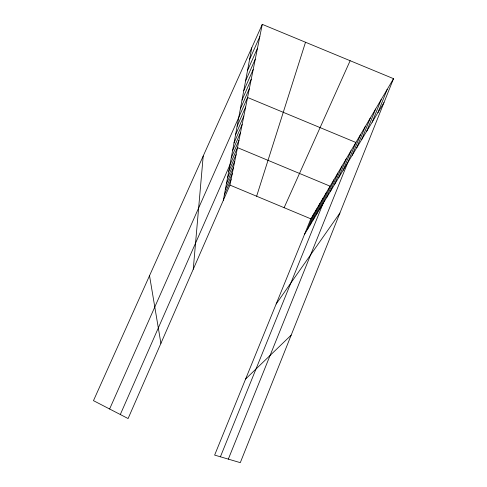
<?xml version="1.0" encoding="UTF-8"?>
<svg xmlns="http://www.w3.org/2000/svg" width="487" height="487" viewBox="0 0 487 487"><rect width="100%" height="100%" fill="white"/><g stroke="black" fill="none" stroke-linecap="round" stroke-linejoin="round"><path stroke-width="0.73" d="M193.254 269.232L203.207 156.029M223.332 200.291L251.749 47.811M262.274 24.35L93.474 400.655L128.099 418.552L229.961 185.103L262.274 24.35L393.526 78.669L240.292 462.65L214.633 455.095L310.84 218.84L393.526 78.669M256.625 196.224L305.513 42.247M366.735 131.186L375.611 109.039M372.153 122.2L381.242 99.494M377.888 112.692L387.202 89.383M228.324 459.125L355.887 142.472L247.573 97.485L109.618 409.001M352.15 155.353L360.441 134.753M356.758 147.719L365.232 126.632M361.61 139.678L370.278 118.073M330.442 191.342L337.826 173.092M334.435 184.719L341.99 166.037M338.648 177.743L346.373 158.604M343.085 170.383L350.999 150.757M310.189 224.915L316.696 208.917M313.184 219.954L319.819 203.615M316.313 214.761L323.088 198.075M319.594 209.325L326.515 192.274M220.404 456.794L330.101 186.186L237.492 147.628L120.307 414.522M326.649 197.637L333.869 179.8M307.327 229.663L313.707 213.982M227.532 177.743L234.752 161.27M226.412 183.757L233.474 167.631M225.341 189.516L232.25 173.713M224.312 195.019L231.082 179.526M232.597 150.593L240.511 132.604M231.234 157.885L238.965 140.305M228.713 171.436L236.092 154.61M237.12 126.303L245.661 106.988M235.531 134.838L243.853 115.979M234.022 142.922L242.142 124.508M242.015 100.054L251.225 79.326M240.365 108.893L249.35 88.634M245.582 80.903L255.279 59.158M243.75 90.74L253.197 69.513M249.575 59.493L259.802 36.628M247.524 70.505L257.477 48.213M284.122 207.693L350.141 60.711M304.582 234.21L383.975 102.599M276.172 303.973L339.92 213.008M245.618 379.008L291.189 335.111M229.961 185.103L310.84 218.84M149.527 275.691L160.905 343.372"/></g></svg>
